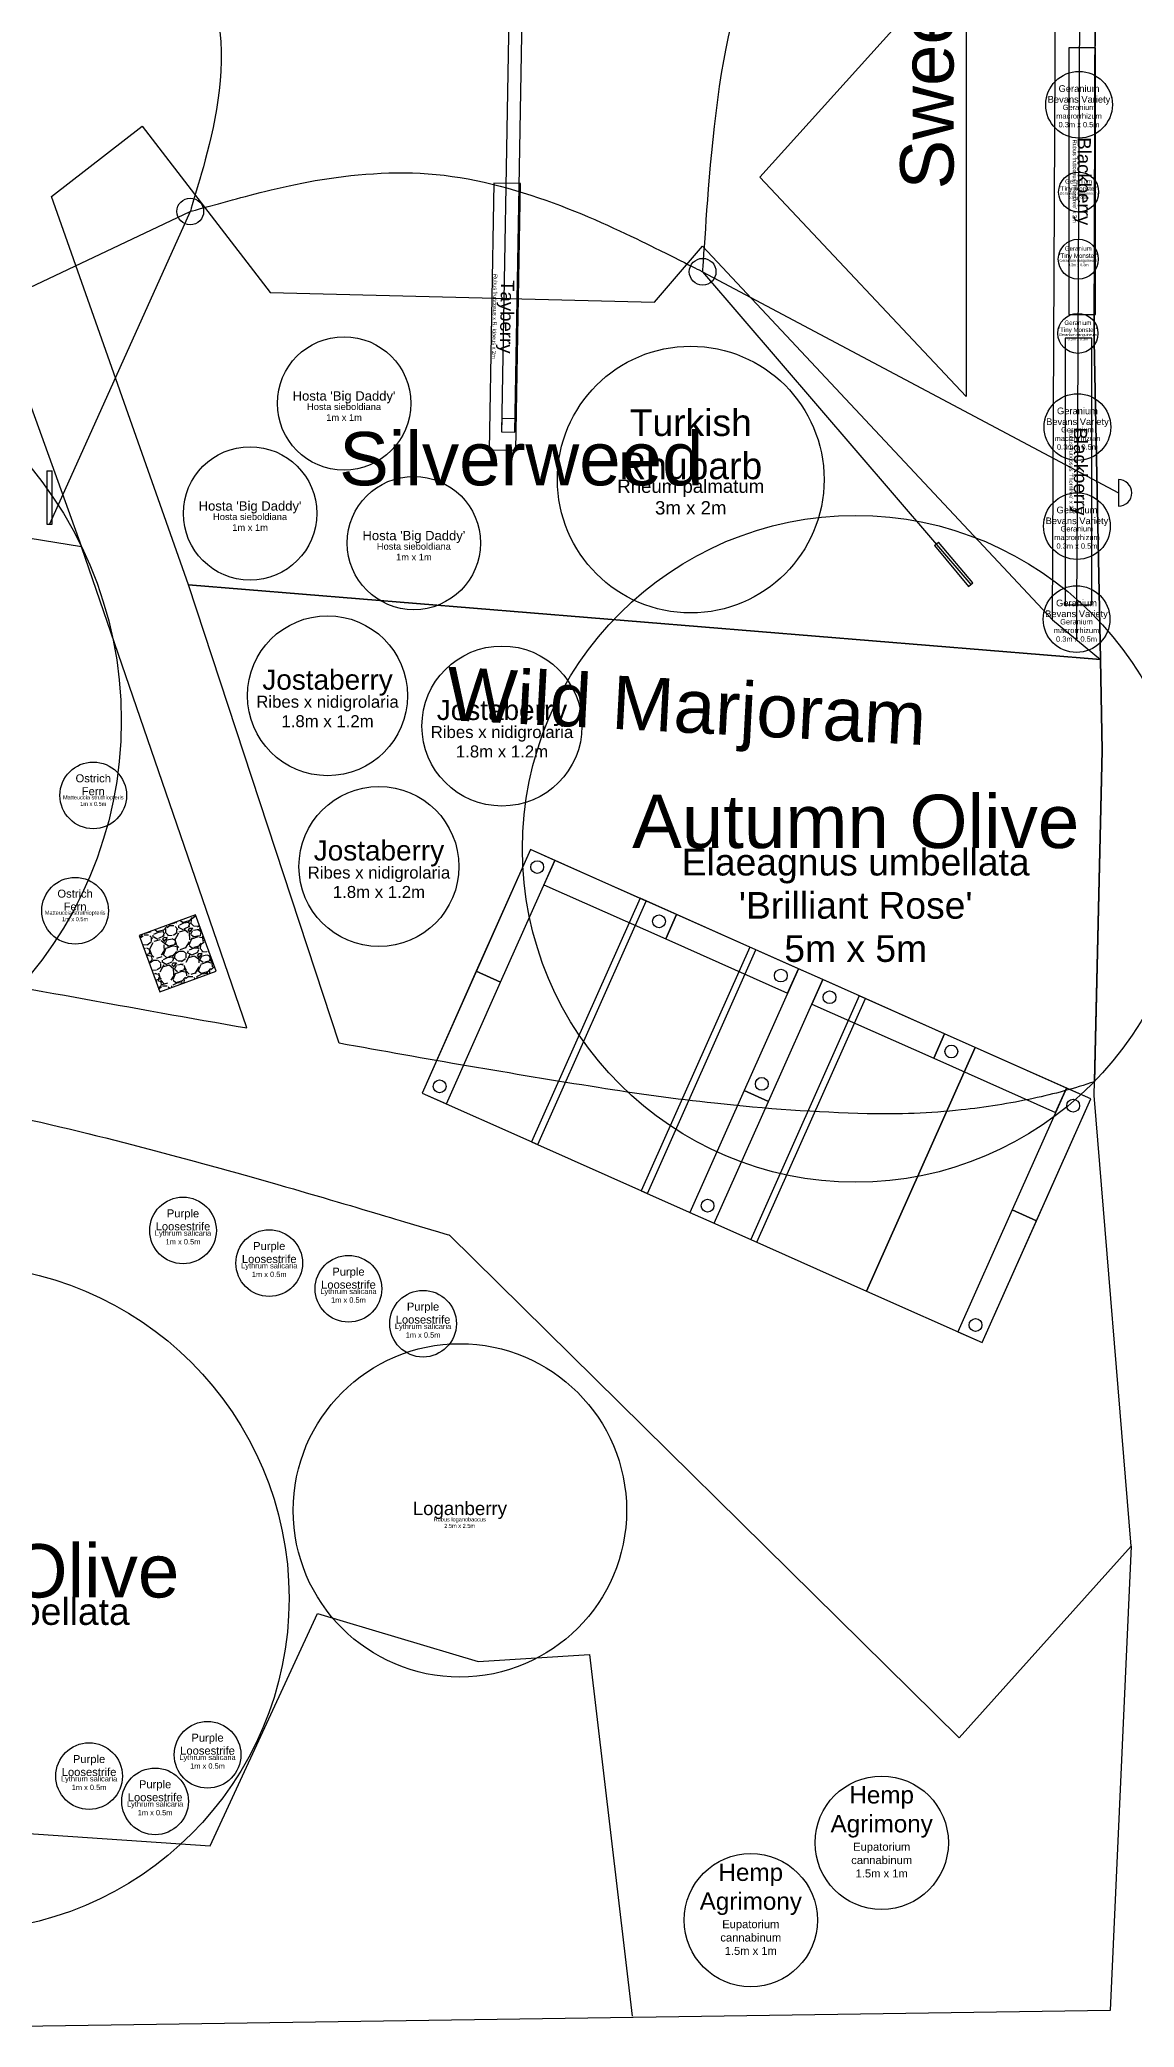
# Model space of a CAD drawing. Header units: metres. Extents: x -13.6 to 49.6, y 0.9 to 36.7.
# Drawn here: x 20.31 to 28.52, y 2.77 to 17.68 of the extents above; entities that cross this region are included whole.
import ezdxf

# ---------------------------------------------------------------- set-up
doc = ezdxf.new("R2010")
doc.units = ezdxf.units.M
for name, color, linetype, lineweight, true_color in [('Beds', 2, 'Continuous', 25, 0xffff00), ('Boundary', 1, 'Continuous', 25, 0xff0000), ('Ground cover', 253, 'Continuous', 25, 0xa0a0a4), ('Plant - Climber', 3, 'Continuous', 25, 0x00ff00), ('Plant - Perennial', 3, 'Continuous', 25, 0x00ff00), ('Plant - Shrub', 3, 'Continuous', 25, 0x00ff00), ('Plant - Tree', 3, 'Continuous', 25, 0x00ff00), ('Structures', 4, 'Continuous', 25, 0x00ffff)]:
    doc.layers.add(name, color=color, linetype=linetype, lineweight=lineweight, true_color=true_color)
doc.styles.add('textstyle103', font='')
doc.styles.add('textstyle104', font='')
doc.styles.add('textstyle105', font='')
doc.styles.add('textstyle106', font='')
doc.styles.add('textstyle127', font='')
doc.styles.add('textstyle128', font='')
doc.styles.add('textstyle163', font='')
doc.styles.add('textstyle164', font='')
doc.styles.add('textstyle165', font='')
doc.styles.add('textstyle166', font='')
doc.styles.add('textstyle187', font='')
doc.styles.add('textstyle188', font='')
doc.styles.add('textstyle195', font='')
doc.styles.add('textstyle196', font='')
doc.styles.add('textstyle197', font='')
doc.styles.add('textstyle198', font='')
doc.styles.add('textstyle199', font='')
doc.styles.add('textstyle200', font='')
doc.styles.add('textstyle242', font='')
doc.styles.add('textstyle243', font='')
doc.styles.add('textstyle258', font='')
doc.styles.add('textstyle261', font='')
doc.styles.add('textstyle263', font='')
doc.styles.add('textstyle63', font='')
doc.styles.add('textstyle64', font='')
doc.styles.add('textstyle77', font='')
doc.styles.add('textstyle78', font='')
doc.styles.add('textstyle83', font='')
doc.styles.add('textstyle84', font='')
doc.styles.add('textstyle95', font='')
doc.styles.add('textstyle96', font='')
doc.styles.get('textstyle103').set_extended_font_data('Arial')
doc.styles.get('textstyle104').set_extended_font_data('Arial')
doc.styles.get('textstyle105').set_extended_font_data('Arial')
doc.styles.get('textstyle106').set_extended_font_data('Arial')
doc.styles.get('textstyle127').set_extended_font_data('Arial')
doc.styles.get('textstyle128').set_extended_font_data('Arial')
doc.styles.get('textstyle163').set_extended_font_data('Arial')
doc.styles.get('textstyle164').set_extended_font_data('Arial')
doc.styles.get('textstyle165').set_extended_font_data('Arial')
doc.styles.get('textstyle166').set_extended_font_data('Arial')
doc.styles.get('textstyle187').set_extended_font_data('Arial')
doc.styles.get('textstyle188').set_extended_font_data('Arial')
doc.styles.get('textstyle195').set_extended_font_data('Arial')
doc.styles.get('textstyle196').set_extended_font_data('Arial')
doc.styles.get('textstyle197').set_extended_font_data('Arial')
doc.styles.get('textstyle198').set_extended_font_data('Arial')
doc.styles.get('textstyle199').set_extended_font_data('Arial')
doc.styles.get('textstyle200').set_extended_font_data('Arial')
doc.styles.get('textstyle242').set_extended_font_data('Arial')
doc.styles.get('textstyle243').set_extended_font_data('Arial')
doc.styles.get('textstyle258').set_extended_font_data('Arial')
doc.styles.get('textstyle261').set_extended_font_data('Arial')
doc.styles.get('textstyle263').set_extended_font_data('Arial')
doc.styles.get('textstyle63').set_extended_font_data('Arial')
doc.styles.get('textstyle64').set_extended_font_data('Arial')
doc.styles.get('textstyle77').set_extended_font_data('Arial')
doc.styles.get('textstyle78').set_extended_font_data('Arial')
doc.styles.get('textstyle83').set_extended_font_data('Arial')
doc.styles.get('textstyle84').set_extended_font_data('Arial')
doc.styles.get('textstyle95').set_extended_font_data('Arial')
doc.styles.get('textstyle96').set_extended_font_data('Arial')

# ---------------------------------------------------------------- blocks, each defined once
blk = doc.blocks.new('Perennial - Lythrum salicaria')
at = {"layer": 'Plant - Perennial'}
blk.add_circle((-1.42e-14, 0), 0.25, dxfattribs=at)
at = {"layer": 'Plant - Perennial', "insert": (0, 0), "line_spacing_factor": 0.971628}
for s, char_height, attachment_point, style in [('\\c32767;Purple\\PLoosestrife', 0.06, 8, 'textstyle104'), ('\\c32767;Lythrum salicaria\\P1m x 0.5m', 0.04, 2, 'textstyle103')]:
    blk.add_mtext(s, dxfattribs=dict(at, char_height=char_height, attachment_point=attachment_point, style=style))
blk = doc.blocks.new("Perennial - Geranium sanguineum 'Tiny Monster'")
at = {"layer": 'Plant - Perennial'}
blk.add_circle((-4.26e-14, 0), 0.15, dxfattribs=at)
at = {"layer": 'Plant - Perennial', "insert": (0, 0), "line_spacing_factor": 0.971628}
for s, char_height, attachment_point, style in [('\\c32767;Geranium sanguineum\\P0.3m x 0.3m', 0.02, 2, 'textstyle83'), ("\\c32767;Geranium\\P'Tiny Monster'", 0.033, 8, 'textstyle84')]:
    blk.add_mtext(s, dxfattribs=dict(at, char_height=char_height, attachment_point=attachment_point, style=style))
blk = doc.blocks.new("Shrub - Rubus fruticosus 'Thornfree'")
at = {"layer": 'Plant - Climber', "flags": 128}
blk.add_lwpolyline([(1, -0.1), (1, 0.1), (-1, 0.1), (-1, -0.1)], close=True, dxfattribs=at)
at = {"layer": 'Plant - Climber', "line_spacing_factor": 0.971628}
for s, insert, char_height, attachment_point, style in [('\\c32767;Blackberry', (0, 0), 0.1, 5, 'textstyle196'), ("\\c32767;Rubus fruticosus 'Thornfree' x 2m", (0, -0.04), 0.03, 2, 'textstyle195')]:
    blk.add_mtext(s, dxfattribs=dict(at, insert=insert, char_height=char_height, attachment_point=attachment_point, style=style))
blk = doc.blocks.new('Shrub - Ribes x nidigrolaria')
at = {"layer": 'Plant - Shrub'}
blk.add_circle((0, 0), 0.6, dxfattribs=at)
at = {"layer": 'Plant - Shrub', "insert": (0, 0), "line_spacing_factor": 0.971628}
for s, char_height, attachment_point, style in [('\\c32767;Jostaberry', 0.15, 8, 'textstyle188'), ('\\c32767;Ribes x nidigrolaria\\P1.8m x 1.2m', 0.09, 2, 'textstyle187')]:
    blk.add_mtext(s, dxfattribs=dict(at, char_height=char_height, attachment_point=attachment_point, style=style))
blk = doc.blocks.new('Perennial - Matteuccia struthiopteris')
at = {"layer": 'Plant - Perennial'}
blk.add_circle((0, 0), 0.25, dxfattribs=at)
at = {"layer": 'Plant - Perennial', "insert": (1.42e-14, 0), "line_spacing_factor": 0.971628}
for s, char_height, attachment_point, style in [('\\c32767;Ostrich\\PFern', 0.06, 8, 'textstyle106'), ('\\c32767;Matteuccia struthiopteris\\P1m x 0.5m', 0.03, 2, 'textstyle105')]:
    blk.add_mtext(s, dxfattribs=dict(at, char_height=char_height, attachment_point=attachment_point, style=style))
blk = doc.blocks.new("Shrub - Elaeagnus umbellata 'Ruby'")
at = {"layer": 'Plant - Shrub'}
blk.add_circle((0, 0), 2.5, dxfattribs=at)
at = {"layer": 'Plant - Shrub', "insert": (0, 0), "line_spacing_factor": 0.971628}
for s, char_height, attachment_point, style in [('\\c32767;Autumn Olive', 0.4, 8, 'textstyle166'), ("\\c32767;Elaeagnus umbellata\\P'Ruby'\\P5m x 5m", 0.2, 2, 'textstyle165')]:
    blk.add_mtext(s, dxfattribs=dict(at, char_height=char_height, attachment_point=attachment_point, style=style))
blk = doc.blocks.new("Perennial - Hosta sieboldiana 'Big Daddy'")
at = {"layer": 'Plant - Perennial'}
blk.add_circle((0, 0), 0.5, dxfattribs=at)
at = {"layer": 'Plant - Perennial', "insert": (0, 0), "line_spacing_factor": 0.971628}
for s, char_height, attachment_point, style in [("\\c32767;Hosta 'Big Daddy'", 0.07, 8, 'textstyle95'), ('\\c32767;Hosta sieboldiana\\P1m x 1m', 0.05, 2, 'textstyle96')]:
    blk.add_mtext(s, dxfattribs=dict(at, char_height=char_height, attachment_point=attachment_point, style=style))
blk = doc.blocks.new('Shrub - Rubus loganobaccus')
at = {"layer": 'Plant - Shrub'}
blk.add_circle((0.0014237841043894, 0.0023233374337526), 1.25, dxfattribs=at)
at = {"layer": 'Plant - Shrub', "line_spacing_factor": 0.971628}
for s, insert, char_height, attachment_point, style in [('\\c32767;Loganberry', (0.0014237841043894, 0.0023233374337526), 0.1, 5, 'textstyle198'), ('\\c32767;Rubus loganobaccus\\P2.5m x 2.5m', (0, -0.05), 0.03, 2, 'textstyle197')]:
    blk.add_mtext(s, dxfattribs=dict(at, insert=insert, char_height=char_height, attachment_point=attachment_point, style=style))
blk = doc.blocks.new("Shrub - Elaeagnus umbellata 'Brilliant Rose'")
at = {"layer": 'Plant - Shrub'}
blk.add_circle((0, 0), 2.5, dxfattribs=at)
at = {"layer": 'Plant - Shrub', "insert": (0, 0), "line_spacing_factor": 0.971628}
for s, char_height, attachment_point, style in [('\\c32767;Autumn Olive', 0.4, 8, 'textstyle164'), ("\\c32767;Elaeagnus umbellata\\P'Brilliant Rose'\\P5m x 5m", 0.2, 2, 'textstyle163')]:
    blk.add_mtext(s, dxfattribs=dict(at, char_height=char_height, attachment_point=attachment_point, style=style))
blk = doc.blocks.new('Tree - Crataegus pojarkove')
at = {"layer": 'Plant - Tree'}
blk.add_circle((0, 0), 3, dxfattribs=at)
at = {"layer": 'Plant - Tree', "insert": (0, 0), "line_spacing_factor": 0.971628}
for s, char_height, attachment_point, style in [("\\c32767;Pojarkova's\\PHawthorn", 0.5, 8, 'textstyle243'), ('\\c32767;Crataegus pojarkove\\P6m x 6m', 0.3, 2, 'textstyle242')]:
    blk.add_mtext(s, dxfattribs=dict(at, char_height=char_height, attachment_point=attachment_point, style=style))
blk = doc.blocks.new('Gabion pillar')
at = {"layer": 'Structures'}
h = blk.add_hatch(dxfattribs=at)
h.set_pattern_fill('GRAVEL', color=256, scale=0.008, style=0, pattern_type=0)
h.set_pattern_definition([(228.0128, (0.146304, 0.2031999999999999), (-1.62560138127168, -1.828802247161007), [0.02733768, -2.70644]), (184.9697, (0.128016, 0.1828799999999999), (2.43840394449433, 0.2031985660309977), [0.0469124, -4.64432]), (132.5104, (0.08128, 0.178816), (2.031998521466535, -2.235202183396833), [0.03307856, -3.274776]), (267.2737, (0.002032, 0.128016), (0.2031991176662538, 4.063998692269312), [0.0427204, -4.229312]), (292.8337, (0, 0.085344), (-1.016002884440152, 2.438401386404089), [0.04189072, -4.147184]), (357.2737, (0.016256, 0.046736), (-4.063998692269312, 0.203199117666254), [0.0427204, -4.229312]), (37.6942, (0.058928, 0.044704), (-2.641601668899194, -2.031998188558791), [0.05649552, -5.593048]), (72.2553, (0.103632, 0.079248), (1.422402845237376, 4.470401296482912), [0.0533376, -5.280424]), (121.4296, (0.119888, 0.130048), (-1.625600418821158, 2.641596892797815), [0.04286504, -4.24364]), (175.2364, (0.0975360000000002, 0.1666239999999999), (2.235198244244355, -0.2031980930176923), [0.04893704, -2.397912]), (222.3974, (0.048768, 0.170688), (-2.438400073379178, -2.235197092050957), [0.06328624, -6.265344]), (138.8141, (0.2032, 0.125984), (-1.422399093937979, 1.21919812456992), [0.0216004, -2.138448]), (171.4692, (0.186944, 0.140208), (2.641595967647312, -0.4064010240036561), [0.04109456, -4.068368]), (225, (0.1463040000000001, 0.1463040000000001), (0, -0.2031998614960158), [0.02873672, -0.2586312]), (203.1986, (0.13208, 0.170688), (1.016003426047267, 0.4064017819445011), [0.01547528, -1.532048]), (291.8014, (0.117856, 0.164592), (-0.2032001425515607, 0.6096003926985492), [0.02188528, -1.072384]), (30.9638, (0.125984, 0.144272), (0.609599356384658, 0.4064003166928442), [0.0355456, -1.149304]), (161.5651, (0.156464, 0.1625600000000001), (0.4064001854544784, -0.2031996977972063), [0.02570296, -0.616872]), (16.3895, (0, 0.164592), (2.032001121117548, 0.6095987319974231), [0.03600704, -3.564704]), (70.3462, (0.034544, 0.174752), (-0.8127977350941195, -2.2351968390836), [0.03020792, -2.990576]), (293.1986, (0.156464, 0.2032), (-0.4064017819445012, 1.016003426047267), [0.0309504, -1.516576]), (343.6105, (0.168656, 0.174752), (-2.032001121117547, 0.6095987319974241), [0.03600704, -3.564704]), (339.4440000000001, (0, 0.038608), (-1.016001261140473, 0.4063995068840113), [0.0347228, -1.701416]), (294.7751, (0.032512, 0.026416), (-1.015997632290147, 2.235198962092534), [0.02909376, -2.880288]), (66.80140000000002, (0.1584960000000001, 0), (0.4064017819445014, 1.016003426047267), [0.0309504, -1.516576]), (17.354, (0.170688, 0.0284479999999999), (-2.641600142548797, -0.8127987740484506), [0.03406264, -3.372192]), (69.444, (0.058928, 0), (-0.4063995068840118, -1.016001261140473), [0.01736144, -1.718784]), (101.3099, (0.146304, 0), (-0.2031989970309879, 0.8127973968722094), [0.0103612, -1.02576]), (165.9638, (0.144272, 0.0101600000000001), (0.6096004283757743, -0.2031996483298913), [0.04189072, -0.795924]), (186.009, (0.103632, 0.02032), (2.031997003554237, 0.2031995254838277), [0.03882136, -3.843312]), (303.6901, (0.125984, 0.125984), (-0.2032000697045785, 0.4063996079385472), [0.02930592, -0.7033424]), (353.1571999999999, (0.14224, 0.1016), (3.454401428531477, -0.4064018201323907), [0.05116456, -5.06528]), (60.94540000000001, (0.19304, 0.095504), (-0.8127981092663276, -1.42239660886673), [0.02092064, -2.071152]), (90, (0.2032, 0.113792), (-0.2032, 0.2032), [0.012192, -0.191008]), (120.2564, (0.099568, 0.0264160000000001), (0.8127982773468891, -1.422399282598205), [0.02822936, -2.794712]), (48.01280000000001, (0.085344, 0.0508), (1.625601381271681, 1.828802247161006), [0.05467544, -2.679104]), (0, (0.12192, 0.0914399999999999), (0.2032, 0.2032), [0.052832, -0.150368]), (325.3047999999999, (0.174752, 0.09144), (-2.031996479276293, 1.422400135238783), [0.0321288, -3.180744]), (254.0546, (0.201168, 0.0731520000000001), (-0.2032005183761179, -0.8128019362562909), [0.02958632, -1.449736]), (207.646, (0.19304, 0.0447040000000001), (-3.860798643921818, -2.03200127797787), [0.0481716, -4.769]), (175.4261, (0.150368, 0.0223520000000001), (-2.6416006083798, 0.2031990168975569), [0.05096232, -5.045264]), (175.4261, (0.150368, 0.0223520000000001), (-2.6416006083798, 0.2031990168975569), [0.05096232, -5.045264])])
h.paths.add_polyline_path([(0, 0), (0.4499999999999993, 0), (0.4499999999999993, 0.4500000000000028), (0, 0.4500000000000028)], flags=0)
at = {"layer": 'Structures', "flags": 128}
blk.add_lwpolyline([(0, 0), (0.4499999999999993, 0), (0.4499999999999993, 0.4500000000000028), (0, 0.4500000000000028)], close=True, dxfattribs=at)
blk = doc.blocks.new('Structure - Gabion Drinking Fountain')
at = {"layer": 'Structures'}
blk.add_blockref('Gabion pillar', (-3.6e-15, 0), dxfattribs=at)
blk = doc.blocks.new('Perennial - Rheum palmatum')
at = {"layer": 'Plant - Perennial'}
blk.add_circle((0, 0), 1, dxfattribs=at)
at = {"layer": 'Plant - Perennial', "insert": (0, 0), "line_spacing_factor": 0.971628}
for s, char_height, attachment_point, style in [('\\c32767;Turkish\\PRhubarb', 0.2, 8, 'textstyle128'), ('\\c32767;Rheum palmatum\\P3m x 2m', 0.1, 2, 'textstyle127')]:
    blk.add_mtext(s, dxfattribs=dict(at, char_height=char_height, attachment_point=attachment_point, style=style))
blk = doc.blocks.new('Shrub - Rubus Tayberry')
at = {"layer": 'Plant - Climber', "flags": 128}
blk.add_lwpolyline([(1, -0.1), (1, 0.1), (-1, 0.1), (-1, -0.1)], close=True, dxfattribs=at)
at = {"layer": 'Plant - Climber', "line_spacing_factor": 0.971628}
for s, insert, char_height, attachment_point, style in [('\\c32767;Tayberry', (0.0014237841043876, 0.0023233374337521), 0.1, 5, 'textstyle200'), ('\\c32767;Rubus fruticosus x R. idaeus x 2m', (0, -0.06), 0.03, 2, 'textstyle199')]:
    blk.add_mtext(s, dxfattribs=dict(at, insert=insert, char_height=char_height, attachment_point=attachment_point, style=style))
blk = doc.blocks.new('Perennial - Eupatorium cannabinum')
at = {"layer": 'Plant - Perennial'}
blk.add_circle((0, 0), 0.5, dxfattribs=at)
at = {"layer": 'Plant - Perennial', "color": 30, "true_color": 0xff7f00, "width": 100}
for s, insert, char_height, attachment_point, style in [('Hemp\\PAgrimony', (0, 0.0382127031019124), 0.13, 8, 'textstyle64'), ('Eupatorium \\Pcannabinum\\P1.5m x 1m\\P', (0, -0.0002051534547789), 0.06, 2, 'textstyle63')]:
    blk.add_mtext(s, dxfattribs=dict(at, insert=insert, char_height=char_height, attachment_point=attachment_point, style=style))
blk = doc.blocks.new('Structure - New stake')
at = {"layer": 'Structures'}
for p, q in [((0.02, 0.3999999999999986), (0, 0.3999999999999986)), ((0, 0.3999999999999986), (0, 0)), ((0.0399999999999991, 0.3999999999999986), (0.0199999999999991, 0.3999999999999986)), ((0.0399999999999991, 0), (0.0399999999999991, 0.3999999999999986)), ((0.0200000000000004, 0), (4e-16, 0)), ((0.0399999999999996, 0), (0.0199999999999996, 0))]:
    blk.add_line(p, q, dxfattribs=at)
blk = doc.blocks.new('Structure - Pallet')
at = {"layer": 'Structures'}
for p, q in [((1, 0.2), (0, 0.2)), ((0, 0.2), (0, 0)), ((1, 0), (1, 0.2)), ((0, 0), (1, 0))]:
    blk.add_line(p, q, dxfattribs=at)
blk = doc.blocks.new('Structure - Scaffold pole')
at = {"layer": 'Structures', "color": 1, "true_color": 0xff0000}
blk.add_circle((0, 0), 0.048, dxfattribs=at)
blk = doc.blocks.new('Structure - Corroline sheet')
at = {"layer": 'Structures', "color": 6, "true_color": 0xff00ff}
for p, q in [((0.9500000000000028, 2.000000000000001), (0, 2.000000000000001)), ((0, 2.000000000000001), (0, 0)), ((0.9500000000000028, 0), (0.9500000000000028, 2.000000000000001)), ((0, 0), (0.9500000000000028, 0))]:
    blk.add_line(p, q, dxfattribs=at)
blk = doc.blocks.new('Structure - Storage')
at = {"layer": 'Structures'}
for name, p in [('Structure - Corroline sheet', (0, 0)), ('Structure - Scaffold pole', (0.0999999999999979, 1.899999999999999)), ('Structure - Pallet', (0.1999999999999957, 1.799999999999999)), ('Structure - Corroline sheet', (0.8999999999999986, -9e-16)), ('Structure - Scaffold pole', (1.099999999999998, 1.899999999999999)), ('Structure - Pallet', (1.199999999999996, 1.799999999999999)), ('Structure - Corroline sheet', (1.799999999999997, -9e-16)), ('Structure - Scaffold pole', (2.099999999999994, 1.899999999999999)), ('Structure - Pallet', (2.399999999999999, 1.799999999999999)), ('Structure - Scaffold pole', (2.5, 1.899999999999999)), ('Structure - Corroline sheet', (2.699999999999996, -9e-16)), ('Structure - Pallet', (3.399999999999999, 1.799999999999999)), ('Structure - Scaffold pole', (3.5, 1.899999999999999)), ('Structure - Corroline sheet', (3.649999999999999, -9e-16)), ('Structure - Scaffold pole', (4.5, 1.899999999999999)), ('Structure - Scaffold pole', (2.299999999999997, 1.1)), ('Structure - Scaffold pole', (0.0999999999999979, 0.0999999999999996)), ('Structure - Scaffold pole', (2.299999999999997, 0.0999999999999996)), ('Structure - Scaffold pole', (4.5, 0.0999999999999996))]:
    blk.add_blockref(name, p, dxfattribs=at)
at = {"layer": 'Structures', "rotation": 270}
for p in [(-3.6e-15, 2), (2.199999999999996, 1.999999999999998), (4.399999999999999, 1.999999999999998), (0, 1), (2.199999999999996, 0.9999999999999982), (4.399999999999999, 0.9999999999999982)]:
    blk.add_blockref('Structure - Pallet', p, dxfattribs=at)
blk = doc.blocks.new('Structure - Ridgepole')
at = {"layer": 'Structures'}
for p, q in [((7.500000000000004, 0.0999999999999979), (3.6e-15, 0.0999999999999979)), ((3.6e-15, 0.0999999999999979), (3.6e-15, -3.6e-15)), ((0.100000000000005, 0.0999999999999979), (3.6e-15, 0.0999999999999979)), ((3.6e-15, 0.0999999999999979), (3.6e-15, -3.6e-15)), ((0.100000000000005, -3.6e-15), (0.100000000000005, 0.0999999999999979)), ((7.500000000000004, 0.0999999999999979), (7.400000000000009, 0.0999999999999979)), ((7.400000000000009, 0.0999999999999979), (7.400000000000009, -3.6e-15)), ((7.500000000000004, -3.6e-15), (7.500000000000004, 0.0999999999999979)), ((7.500000000000004, -3.6e-15), (7.500000000000004, 0.0999999999999979)), ((3.6e-15, -3.6e-15), (7.500000000000004, -3.6e-15)), ((3.6e-15, -3.6e-15), (0.100000000000005, -3.6e-15)), ((7.400000000000009, -3.6e-15), (7.500000000000004, -3.6e-15))]:
    blk.add_line(p, q, dxfattribs=at)
blk = doc.blocks.new('Structure - New pole')
at = {"layer": 'Structures', "color": 1, "true_color": 0xff0000}
blk.add_line((0, 0.1), (0, -0.1), dxfattribs=at)
blk.add_arc((0, 0), 0.1, 270, 90, dxfattribs=at)
blk = doc.blocks.new('Structure - Shelter Pole')
at = {"layer": 'Structures', "color": 1, "true_color": 0xff0000}
blk.add_circle((0, 0), 0.1, dxfattribs=at)
blk = doc.blocks.new("Perennial - Geranium macrorrhizum 'Bevans Variety'")
at = {"layer": 'Plant - Perennial'}
blk.add_circle((-1.42e-14, 0), 0.25, dxfattribs=at)
at = {"layer": 'Plant - Perennial', "insert": (0, 0), "line_spacing_factor": 0.971628}
for s, char_height, attachment_point, style in [("\\c32767;Geranium\\P'Bevans Variety'", 0.05, 8, 'textstyle78'), ('\\c32767;Geranium\\Pmacrorrhizum\\P0.3m x 0.5m', 0.04, 2, 'textstyle77')]:
    blk.add_mtext(s, dxfattribs=dict(at, char_height=char_height, attachment_point=attachment_point, style=style))

msp = doc.modelspace()

# ---------------------------------------------------------------- linework, layer by layer
at = {"layer": 'Beds'}
for p, q in [((23.38490820182602, 8.710985141581174), (27.20892693440364, 4.941844398197877)), ((27.20892693440364, 4.941844398197877), (28.4994347486337, 6.378462896176232))]:
    msp.add_line(p, q, dxfattribs=at)
at = {"layer": 'Beds', "flags": 128}
for points in [[(27.90738377929448, 13.32589629421012), (27.96338353047316, 24.81317564394846), (28.32564833504277, 24.80974727040363), (28.31270294004581, 23.441850532391), (28.23020508074875, 18.95602943311254), (28.21989284833662, 15.41893371575042), (28.26800921524679, 13.02915415921225)], [(3.336371129317563, 5.257184923314956), (9.298358171934836, 4.967686921059218), (21.5905392071991, 4.132396095676326), (22.39489333534559, 5.875163373327048), (23.60142452756531, 5.514235238902343), (24.43671535294821, 5.565796400963015), (24.75639455772437, 2.853679276571655)]]:
    msp.add_lwpolyline(points, dxfattribs=at)
for points in [[(27.25815178407223, 22.887094509729), (27.26102973888048, 15.00149833516577), (25.71269005205019, 16.64481053066782), (26.82358060802882, 17.87657518859229), (26.29979283293008, 20.72575044874469), (25.78455675842277, 20.97494447244506)], [(21.08153370603993, 17.02844591182787), (22.04085197545152, 15.78133216159281), (24.92280394314218, 15.70738471165901), (25.28254829417153, 16.12708645452658), (27.90738377929448, 13.32589629421012), (28.26800921524679, 13.02915415921225), (21.42810492008477, 13.5875120996657), (20.4, 16.5)]]:
    msp.add_lwpolyline(points, close=True, dxfattribs=at)
for points in [[(20.62530188316959, 13.87442857782556), (15.97337573113892, 14.62730155565976, 0.01594691707638), (16.90241296630843, 14.7530619537249, 0.0214939976020873), (17.58291891626655, 14.89769481517608, 0.0398301013051798), (18.36606908060894, 15.16771247235997, 0.0413973297416504), (19.06775274095292, 15.54594473044829, 0.0068111894811726), (19.54331040642662, 15.86487775898047, 0.0107309013664051), (19.82199903328437, 16.09349434422451)], [(28.26800921524679, 13.02915415921225), (28.28176624280943, 12.34588845693436), (28.22239921491148, 9.862367789869321, -0.0294799300499043), (27.76442621937932, 9.73642473019898, -0.0255826672669357), (27.22405072202953, 9.650178025008941, -0.0335475375864563), (26.51900308782741, 9.621928490901718, -0.0205969844716435), (25.37320428882118, 9.70020708714234, -0.0123199454159484), (24.50035793890973, 9.817908029849445, -0.005507891260061), (22.55885334775757, 10.15056704303656), (21.42810492008477, 13.5875120996657)]]:
    msp.add_lwpolyline(points, format="xyb", close=True, dxfattribs=at)
msp.add_lwpolyline([(19.28967823767957, 10.72472041555091, -0.0021064106753183), (20.57821498240557, 10.49534470484312, 0.0019218836095335), (21.86666698767424, 10.26549347188779), (20.62530188316959, 13.87442857782555), (15.9733757311389, 14.62730155565976, -0.0188128247388957)], format="xyb", dxfattribs=at)
at = {"layer": 'Beds'}
msp.add_open_spline([(7.580049754603284, 10.49678790125803), (9.154932427120325, 11.33079261807026), (11.11508156401884, 11.04568001633956), (13.25342607699904, 10.90312371547422), (15.42740966519558, 10.38635712483734), (19.20515163812726, 9.833951458984117), (21.36131568871563, 9.317184868347237), (23.38490820182602, 8.710985141581174), (23.38490820182602, 8.710985141581174), (23.38490820182602, 8.710985141581174)], degree=3, dxfattribs=at)
at = {"layer": 'Boundary'}
for p, q in [((28.21989284833662, 15.41893371575042), (28.23020508074875, 18.95602943311254)), ((28.26800921524679, 13.02915415921225), (28.21989284833662, 15.41893371575042)), ((28.28176624280943, 12.34588845693423), (28.26800921524679, 13.02915415921225)), ((28.21989284833664, 9.757518121488609), (28.28176624280943, 12.34588845693436)), ((28.49943474863369, 6.378462896176227), (28.21989284833664, 9.757518121488609)), ((28.49943474863369, 6.378462896176227), (28.34008170403482, 2.897491261846197)), ((28.34008170403482, 2.897491261846197), (19.7343373730149, 2.771181417274581))]:
    msp.add_line(p, q, dxfattribs=at)
for points in [[(28.34970316412246, 36.53875569492827), (19.39422426304677, 36.67378364043551), (16.34902203174347, 24.64473640222089), (12.29398501562755, 16.77401657887254), (7.405850522197507, 9.920233028635451), (5.549575205316998, 8.478082890139481), (3.336371129317563, 5.257184923314956)], [(28.14451593275797, 24.81146145717604), (28.12557612092886, 20.93348271368776), (28.10663630909975, 17.05550397019947), (28.08769649727063, 13.17752522671119)]]:
    msp.add_open_spline(points, degree=3, dxfattribs=at)
at = {"layer": 'Structures'}
for p, q in [((18.65737986444707, 15.06959699356308), (21.44151057214309, 16.38847624611611)), ((21.44151057214309, 16.38847624611611), (20.38559434066445, 14.04381842001004)), ((25.28439730362173, 15.93642629710584), (28.40277217605464, 14.27762037258431)), ((25.28439730362173, 15.93642629710584), (27.29481463105968, 13.58994967585591))]:
    msp.add_line(p, q, dxfattribs=at)
at = {"layer": 'Structures', "color": 1, "true_color": 0xff0000}
msp.add_open_spline([(21.34674654822641, 21.14839255316574), (23.9, 20.2), (24.02061478698001, 20.47511066817943), (25.96458179535666, 21.01462073882102), (25.96458179535666, 21.01462073882102), (25.96458179535666, 21.01462073882102), (25.96458179535666, 21.01462073882102), (25.73704931412736, 19.87565192136598), (25.73704931412736, 19.87565192136598), (25.90669127485599, 18.71005248959337), (25.90669127485599, 18.71005248959337), (25.90669127485599, 18.71005248959337), (25.90669127485599, 18.71005248959337), (25.42046165452002, 17.88567234669123), (25.28439730362173, 15.93642629710584), (25.28439730362173, 15.93642629710584), (25.28439730362173, 15.93642629710584), (25.28439730362173, 15.93642629710584), (23.33843728318703, 16.90815437901147), (21.44151057214309, 16.38847624611611), (21.44151057214309, 16.38847624611611), (21.44151057214309, 16.38847624611611), (21.44151057214309, 16.38847624611611), (21.8, 17.6), (21.39341759949367, 18.74522085589489), (21.39341759949367, 18.74522085589489), (21.39341759949367, 18.74522085589489), (21.39341759949367, 18.74522085589489), (21.9, 19.8), (21.34674654822641, 21.14839255316574), (21.34674654822641, 21.14839255316574), (21.34674654822641, 21.14839255316574), (21.34674654822641, 21.14839255316574)], degree=3, dxfattribs=at)

# ---------------------------------------------------------------- block references
at = {"layer": 'Plant - Climber'}
for name, p, rotation in [("Shrub - Rubus fruticosus 'Thornfree'", (28.13083531113113, 16.61499408687399), 270), ('Shrub - Rubus Tayberry', (23.8, 15.6), 269), ("Shrub - Rubus fruticosus 'Thornfree'", (28.1036996683511, 14.43876745381172), 270)]:
    msp.add_blockref(name, p, dxfattribs=dict(at, rotation=rotation))
msp.add_blockref('Shrub - Rubus loganobaccus', (23.4622089010108, 6.644794489169399), dxfattribs=at)
at = {"layer": 'Plant - Perennial'}
for name, p in [("Perennial - Geranium macrorrhizum 'Bevans Variety'", (28.10728844328527, 17.18903024449432)), ("Perennial - Geranium sanguineum 'Tiny Monster'", (28.10408847191139, 16.53382727417588)), ("Perennial - Geranium sanguineum 'Tiny Monster'", (28.10162988683408, 16.03042519421308)), ("Perennial - Geranium sanguineum 'Tiny Monster'", (28.09891372872357, 15.47428432483366)), ("Perennial - Hosta sieboldiana 'Big Daddy'", (22.59489068173182, 14.94907021248542)), ('Perennial - Rheum palmatum', (25.19503219048189, 14.37793959163026)), ("Perennial - Geranium macrorrhizum 'Bevans Variety'", (28.09548286564872, 14.77180564151167)), ("Perennial - Hosta sieboldiana 'Big Daddy'", (21.89003241396304, 14.1239473277646)), ("Perennial - Hosta sieboldiana 'Big Daddy'", (23.11847976667681, 13.90189204259544)), ("Perennial - Geranium macrorrhizum 'Bevans Variety'", (28.09185272292196, 14.02852389947724)), ("Perennial - Geranium macrorrhizum 'Bevans Variety'", (28.08844707053547, 13.33120717417333)), ('Perennial - Matteuccia struthiopteris', (20.71383394437674, 12.009413068022)), ('Perennial - Matteuccia struthiopteris', (20.57760219947531, 11.14448353962975)), ('Perennial - Lythrum salicaria', (21.38692078895789, 8.746636402022112)), ('Perennial - Lythrum salicaria', (22.0336405238268, 8.501931637477117)), ('Perennial - Lythrum salicaria', (22.62792352343608, 8.309663608191762)), ('Perennial - Lythrum salicaria', (23.18724869953893, 8.047479931893553)), ('Perennial - Lythrum salicaria', (21.57089712612476, 4.814901660708447)), ('Perennial - Lythrum salicaria', (20.68238577866972, 4.654678302970653)), ('Perennial - Lythrum salicaria', (21.17762161167745, 4.465323425644168)), ('Perennial - Eupatorium cannabinum', (26.62719563763673, 4.155023389518098)), ('Perennial - Eupatorium cannabinum', (25.64546342749788, 3.57433509905021))]:
    msp.add_blockref(name, p, dxfattribs=at)
at = {"layer": 'Plant - Shrub'}
for name, p in [("Shrub - Elaeagnus umbellata 'Brilliant Rose'", (26.4323140107044, 11.60857280251653)), ('Shrub - Ribes x nidigrolaria', (22.47092714032122, 12.75670229754371)), ('Shrub - Ribes x nidigrolaria', (23.77934893824246, 12.52945009053633)), ('Shrub - Ribes x nidigrolaria', (22.85656724918222, 11.47582622168396)), ("Shrub - Elaeagnus umbellata 'Ruby'", (19.68263155684128, 5.988489887713795))]:
    msp.add_blockref(name, p, dxfattribs=at)
at = {"layer": 'Plant - Tree'}
msp.add_blockref('Tree - Crataegus pojarkove', (17.92410335218473, 12.56939922609408), dxfattribs=at)
at = {"layer": 'Structures'}
for name, p, rotation in [('Structure - Ridgepole', (23.90707290331798, 22.23402136976875), 269), ('Structure - New stake', (20.40559434066445, 14.44381842001004), 180), ('Structure - New stake', (27.05302047604744, 13.90922320529723), 220), ('Structure - Storage', (23.1794966615714, 9.776522494738295), 336), ('Structure - Gabion Drinking Fountain', (21.21278860166781, 10.53615374542829), 20)]:
    msp.add_blockref(name, p, dxfattribs=dict(at, rotation=rotation))
for name, p in [('Structure - Shelter Pole', (21.44151057214309, 16.38847624611611)), ('Structure - Shelter Pole', (25.28439730362173, 15.93642629710584)), ('Structure - New pole', (28.40277217605464, 14.27762037258431))]:
    msp.add_blockref(name, p, dxfattribs=at)

# ---------------------------------------------------------------- texts
at = {"layer": 'Ground cover', "char_height": 0.4, "attachment_point": 5, "line_spacing_factor": 0.971628}
for s, insert, rotation, style in [('Sweet Woodruff', (26.96902264647262, 18.54065218914195), 90, 'textstyle263'), ('Wild Marjoram', (25.15979144988432, 12.6198841918197), 357, 'textstyle261')]:
    msp.add_mtext(s, dxfattribs=dict(at, insert=insert, rotation=rotation, style=style))
at = {"layer": 'Ground cover', "insert": (23.92442821812909, 14.53174989361326), "char_height": 0.4, "attachment_point": 5, "line_spacing_factor": 0.971628, "style": 'textstyle258'}
msp.add_mtext('Silverweed', dxfattribs=at)

doc.saveas('drawing.dxf')
